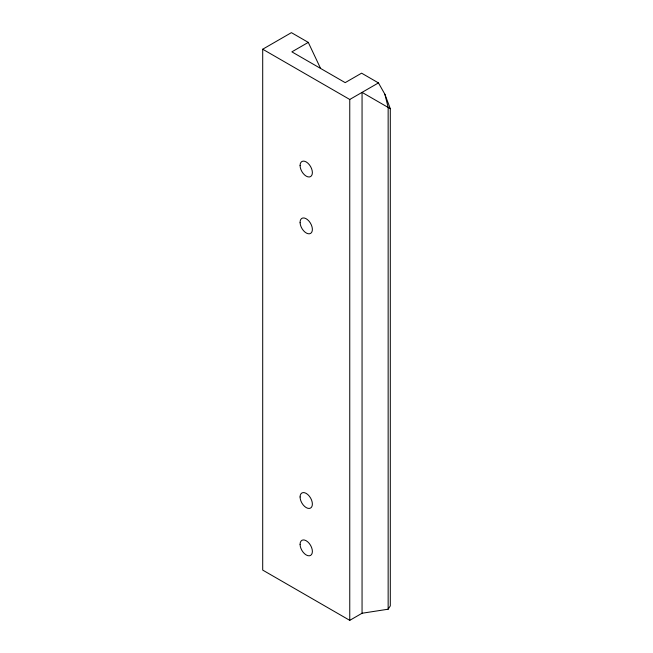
<?xml version="1.0" encoding="UTF-8"?>
<svg xmlns="http://www.w3.org/2000/svg" width="653" height="653" viewBox="0 0 653 653"><rect width="100%" height="100%" fill="white"/><g stroke="black" fill="none" stroke-linecap="round" stroke-linejoin="round"><path stroke-width="0.98" d="M308.281 42.388L291.409 32.65L262.702 49.22L262.702 570.093L349.755 620.35L362.056 613.249L388.151 609.208L390.298 605.878L390.298 108.684L384.886 94.261L378.454 82.907L361.591 73.169L345.184 82.637L291.875 51.856L308.281 42.388L320.582 68.434M262.702 49.22L349.755 99.476L378.454 82.907M390.298 108.684L362.056 92.375L362.056 613.249M384.886 94.261L388.151 107.443L388.151 609.208M349.755 99.476L349.755 620.35M300.078 165.503A8.701 5.02 60 0 0 309.302 176.979A8.701 5.02 60 0 0 309.302 164.678A8.701 5.02 60 0 0 300.078 165.503M300.086 222.73A8.701 5.02 60 0 0 309.595 233.766A8.701 5.02 60 0 0 309 221.138A8.701 5.02 60 0 0 300.086 222.73M300.078 496.966A8.701 5.02 60 0 0 309.302 508.442A8.701 5.02 60 0 0 309.302 496.141A8.701 5.02 60 0 0 300.078 496.966M300.078 544.316A8.701 5.02 60 0 0 309.302 555.801A8.701 5.02 60 0 0 309.302 543.492A8.701 5.02 60 0 0 300.078 544.316"/></g></svg>
